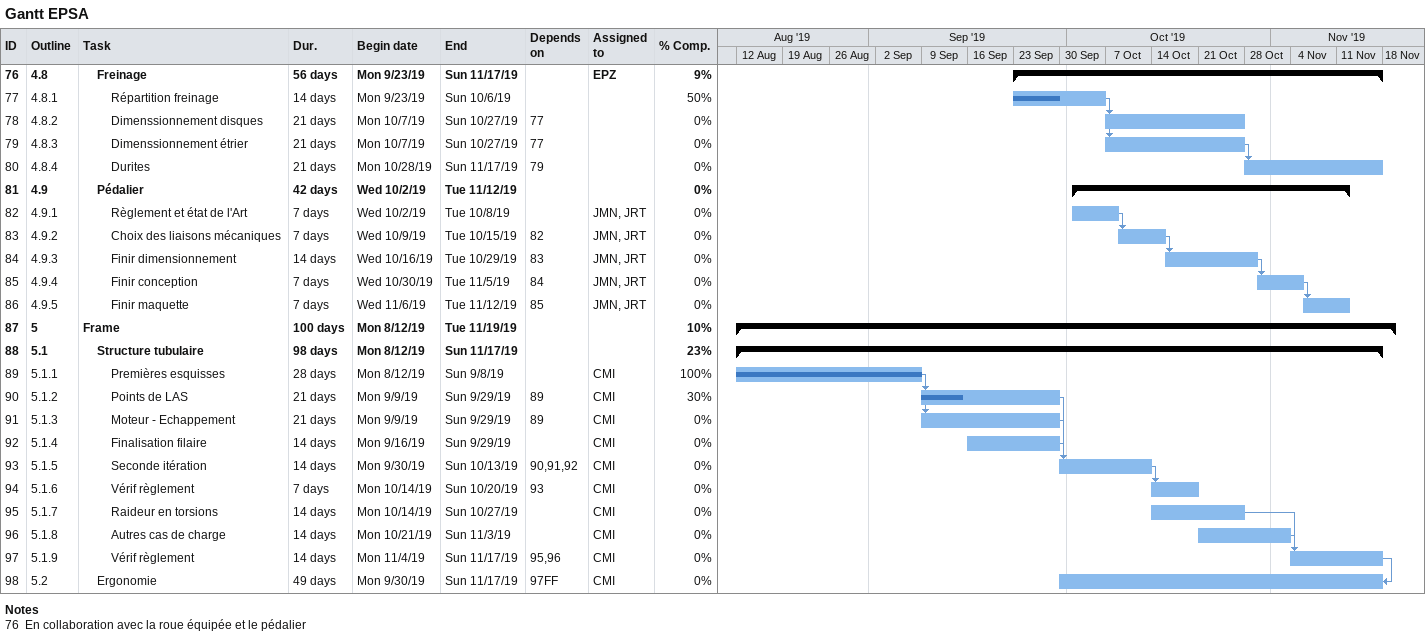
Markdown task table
Gantt EPSA

| ID | WBS | Task | Duration | Start | Finish | Predecessors | Resources | % complete |
|---|---|---|---|---|---|---|---|---|
| 76 | 4.8 | **Freinage** | 56d | 2019-09-23 | 2019-11-17 |  | EPZ | 9 |
| 77 | 4.8.1 | Répartition freinage | 14d | 2019-09-23 | 2019-10-06 |  |  | 50 |
| 78 | 4.8.2 | Dimenssionnement disques | 21d | 2019-10-07 | 2019-10-27 | 77 |  | 0 |
| 79 | 4.8.3 | Dimenssionnement étrier | 21d | 2019-10-07 | 2019-10-27 | 77 |  | 0 |
| 80 | 4.8.4 | Durites | 21d | 2019-10-28 | 2019-11-17 | 79 |  | 0 |
| 81 | 4.9 | **Pédalier** | 42d | 2019-10-02 | 2019-11-12 |  |  | 0 |
| 82 | 4.9.1 | Règlement et état de l'Art | 7d | 2019-10-02 | 2019-10-08 |  | JMN, JRT | 0 |
| 83 | 4.9.2 | Choix des liaisons mécaniques | 7d | 2019-10-09 | 2019-10-15 | 82 | JMN, JRT | 0 |
| 84 | 4.9.3 | Finir dimensionnement | 14d | 2019-10-16 | 2019-10-29 | 83 | JMN, JRT | 0 |
| 85 | 4.9.4 | Finir conception | 7d | 2019-10-30 | 2019-11-05 | 84 | JMN, JRT | 0 |
| 86 | 4.9.5 | Finir maquette | 7d | 2019-11-06 | 2019-11-12 | 85 | JMN, JRT | 0 |
| 87 | 5 | **Frame** | 100d | 2019-08-12 | 2019-11-19 |  |  | 10 |
| 88 | 5.1 | **Structure tubulaire** | 98d | 2019-08-12 | 2019-11-17 |  |  | 23 |
| 89 | 5.1.1 | Premières esquisses | 28d | 2019-08-12 | 2019-09-08 |  | CMI | 100 |
| 90 | 5.1.2 | Points de LAS | 21d | 2019-09-09 | 2019-09-29 | 89 | CMI | 30 |
| 91 | 5.1.3 | Moteur - Echappement | 21d | 2019-09-09 | 2019-09-29 | 89 | CMI | 0 |
| 92 | 5.1.4 | Finalisation filaire | 14d | 2019-09-16 | 2019-09-29 |  | CMI | 0 |
| 93 | 5.1.5 | Seconde itération | 14d | 2019-09-30 | 2019-10-13 | 90, 91, 92 | CMI | 0 |
| 94 | 5.1.6 | Vérif règlement | 7d | 2019-10-14 | 2019-10-20 | 93 | CMI | 0 |
| 95 | 5.1.7 | Raideur en torsions | 14d | 2019-10-14 | 2019-10-27 |  | CMI | 0 |
| 96 | 5.1.8 | Autres cas de charge | 14d | 2019-10-21 | 2019-11-03 |  | CMI | 0 |
| 97 | 5.1.9 | Vérif règlement | 14d | 2019-11-04 | 2019-11-17 | 95, 96 | CMI | 0 |
| 98 | 5.2 | Ergonomie | 49d | 2019-09-30 | 2019-11-17 | 97FF | CMI | 0 |

Notes
- 76: En collaboration avec la roue équipée et le pédalier
